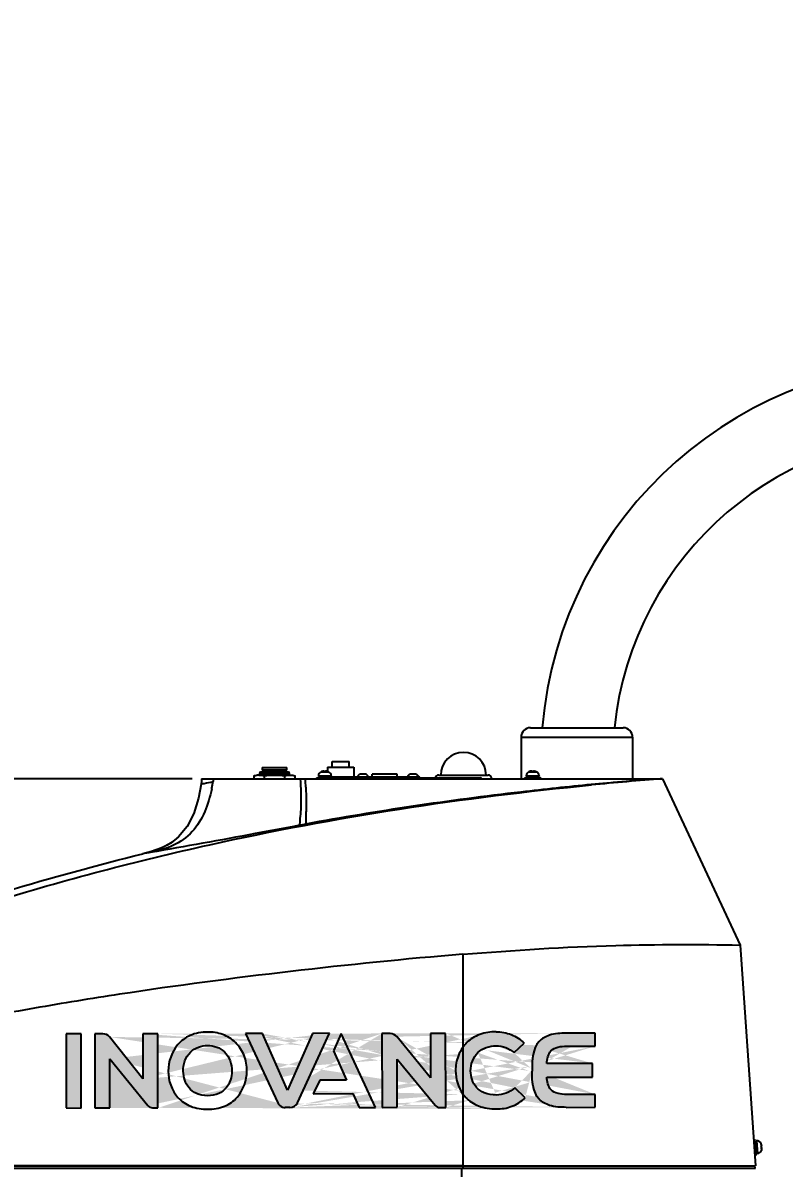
# Model space of a CAD drawing. Header units: millimetres. Extents: x 4086 to 8300, y 123 to 1549.
# Drawn here: x 6780.3 to 6901.2, y 1046.1 to 1227.9 of the extents above; entities that cross this region are included whole.
import ezdxf

# ---------------------------------------------------------------- set-up
doc = ezdxf.new("R2010")
doc.units = ezdxf.units.MM
doc.layers.add('轮廓实线层', color=7, linetype='Continuous', lineweight=30)
doc.styles.add('思源黑', font='SourceHanSansCN-Normal.ttf')
doc.dimstyles.new('尺寸标注_3_10比例', dxfattribs={"dimtxt": 7, "dimasz": 6, "dimexe": 2, "dimexo": 1.5, "dimgap": 1, "dimtad": 1, "dimdec": 1, "dimlfac": 3.333333, "dimdsep": 46, "dimtxsty": '思源黑', "dimcen": 0.09, "dimadec": 0, "dimazin": 0, "dimtp": 0.01, "dimtm": 0.01, "dimtfac": 1, "dimtdec": 1, "dimtofl": 0, "dimtmove": 0, "dimatfit": 3, "dimfxl": 0, "dimtolj": 1, "dimarcsym": 0})

# ---------------------------------------------------------------- blocks, each defined once
blk = doc.blocks.new('*D1620')
at = {"color": 0, "lineweight": -2}
for p, q in [((6807.18, 1107.91), (6677.99, 1107.91)), ((6679.99, 878.56), (6679.99, 1101.91)), ((6934.86, 872.56), (6677.99, 872.56))]:
    blk.add_line(p, q, dxfattribs=at)
at = {"color": 0}
for points in [[(6680.99, 1101.91), (6678.99, 1101.91), (6679.99, 1107.91)], [(6678.99, 878.56), (6680.99, 878.56), (6679.99, 872.56)]]:
    blk.add_solid(points, dxfattribs=at)
at = {"layer": 'Defpoints', "color": 0}
for p in [(6679.99, 1107.91), (6808.68, 1107.91), (6936.36, 872.56)]:
    blk.add_point(p, dxfattribs=at)
at = {"color": 0, "insert": (6675.37, 990.23), "char_height": 7, "attachment_point": 5, "rotation": 90, "style": '思源黑'}
blk.add_mtext('\\A1;784.5', dxfattribs=at)
blk = doc.blocks.new('*D1621')
at = {"color": 0, "lineweight": -2}
for p, q in [((6725.98, 1227.91), (6642.66, 1227.91)), ((6644.66, 878.56), (6644.66, 1221.91)), ((6934.86, 872.56), (6642.66, 872.56))]:
    blk.add_line(p, q, dxfattribs=at)
at = {"color": 0}
for points in [[(6645.66, 1221.91), (6643.66, 1221.91), (6644.66, 1227.91)], [(6643.66, 878.56), (6645.66, 878.56), (6644.66, 872.56)]]:
    blk.add_solid(points, dxfattribs=at)
at = {"layer": 'Defpoints', "color": 0}
for p in [(6644.66, 1227.91), (6727.48, 1227.91), (6936.36, 872.56)]:
    blk.add_point(p, dxfattribs=at)
at = {"color": 0, "insert": (6640.05, 1050.23), "char_height": 7, "attachment_point": 5, "rotation": 90, "style": '思源黑'}
blk.add_mtext('\\A1;\\A1;1181.5', dxfattribs=at)

msp = doc.modelspace()

# ---------------------------------------------------------------- hatches: boundary and pattern name
at = {"layer": '轮廓实线层'}
h = msp.add_hatch(color=256, dxfattribs=at)
h.dxf.hatch_style = 1
edge = h.paths.add_edge_path()
edge.add_spline(control_points=[(6815.859, 1061.528), (6815.879, 1062.349), (6815.593, 1064.028), (6814.646, 1065.44), (6814.065, 1066.031)], knot_values=[0, 0, 0, 0, 0.4978738, 1, 1, 1, 1], degree=3, periodic=0)
edge.add_spline(control_points=[(6814.065, 1066.031), (6813.482, 1066.582), (6812.077, 1067.471), (6810.435, 1067.723), (6809.626, 1067.697)], knot_values=[0, 0, 0, 0, 0.4978692, 1, 1, 1, 1], degree=3, periodic=0)
edge.add_spline(control_points=[(6809.626, 1067.697), (6808.68, 1067.696), (6806.889, 1067.392), (6804.19, 1065.425), (6803.389, 1062.991), (6803.391, 1061.499)], knot_values=[0, 0, 0, 0, 0.291726, 0.5398032, 1, 1, 1, 1], degree=3, periodic=0)
edge.add_spline(control_points=[(6803.391, 1061.499), (6803.358, 1060.015), (6803.943, 1058.435), (6804.917, 1057.315)], knot_values=[0, 0, 0, 0, 1, 1, 1, 1], degree=3, periodic=0)
edge.add_spline(control_points=[(6804.917, 1057.315), (6805.472, 1056.707), (6806.971, 1055.703), (6808.731, 1055.446), (6809.639, 1055.447)], knot_values=[0, 0, 0, 0, 0.4757659, 1, 1, 1, 1], degree=3, periodic=0)
edge.add_spline(control_points=[(6809.639, 1055.447), (6810.543, 1055.448), (6812.302, 1055.716), (6813.787, 1056.737), (6814.336, 1057.353)], knot_values=[0, 0, 0, 0, 0.5227464, 1, 1, 1, 1], degree=3, periodic=0)
edge.add_spline(control_points=[(6814.336, 1057.353), (6815.297, 1058.481), (6815.874, 1060.047), (6815.859, 1061.528)], knot_values=[0, 0, 0, 0, 1, 1, 1, 1], degree=3, periodic=0)
h.paths.add_polyline_path([(6789.541, 1067.428), (6787.164, 1067.425), (6787.176, 1055.671), (6789.541, 1055.639)])
edge = h.paths.add_edge_path()
edge.add_spline(control_points=[(6864.14, 1058.558), (6863.674, 1059.07), (6863.538, 1059.841), (6863.496, 1060.532)], knot_values=[0, 0, 0, 0, 1, 1, 1, 1], degree=3, periodic=0)
edge.add_spline(control_points=[(6850.167, 1065.274), (6849.876, 1064.868), (6849.228, 1063.701), (6848.997, 1062.365), (6849.015, 1061.547)], knot_values=[0, 0, 0, 0, 0.3770076, 1, 1, 1, 1], degree=3, periodic=0)
edge.add_spline(control_points=[(6850.553, 1057.376), (6851.124, 1056.757), (6852.689, 1055.744), (6854.506, 1055.495), (6855.453, 1055.496)], knot_values=[0, 0, 0, 0, 0.4707035, 1, 1, 1, 1], degree=3, periodic=0)
edge.add_line((6823.899, 1056.461), (6829.002, 1067.506))
edge.add_line((6799.337, 1060.272), (6794.056, 1066.925))
edge.add_spline(control_points=[(6866.561, 1055.751), (6865.679, 1055.749), (6864.134, 1055.807), (6861.29, 1057.371), (6861.162, 1059.954), (6861.16, 1061.475)], knot_values=[0, 0, 0, 0, 0.2894881, 0.500874, 1, 1, 1, 1], degree=3, periodic=0)
edge.add_line((6815.65, 1067.455), (6820.758, 1056.46))
edge.add_line((6794.102, 1063.449), (6800.141, 1056.031))
edge.add_spline(control_points=[(6855.44, 1067.746), (6856.26, 1067.749), (6857.913, 1067.451), (6859.316, 1066.525), (6859.897, 1065.957)], knot_values=[0, 0, 0, 0, 0.5022176, 1, 1, 1, 1], degree=3, periodic=0)
edge.add_spline(control_points=[(6794.054, 1066.927), (6793.815, 1067.228), (6793.398, 1067.424), (6793.013, 1067.423)], knot_values=[0, 0, 0, 0, 1, 1, 1, 1], degree=3, periodic=0)
edge.add_spline(control_points=[(6800.14, 1056.033), (6800.312, 1055.816), (6800.613, 1055.677), (6800.889, 1055.678)], knot_values=[0, 0, 0, 0, 1, 1, 1, 1], degree=3, periodic=0)
edge.add_spline(control_points=[(6866.615, 1057.801), (6865.752, 1057.8), (6864.72, 1057.919), (6864.14, 1058.558)], knot_values=[0, 0, 0, 0, 1, 1, 1, 1], degree=3, periodic=0)
edge.add_spline(control_points=[(6855.453, 1055.496), (6856.294, 1055.477), (6857.995, 1055.752), (6859.453, 1056.675), (6860.06, 1057.246)], knot_values=[0, 0, 0, 0, 0.5020741, 1, 1, 1, 1], degree=3, periodic=0)
edge.add_spline(control_points=[(6822.703, 1055.713), (6823.174, 1055.714), (6823.702, 1056.034), (6823.899, 1056.461)], knot_values=[0, 0, 0, 0, 1, 1, 1, 1], degree=3, periodic=0)
edge.add_spline(control_points=[(6845.747, 1056.082), (6845.92, 1055.866), (6846.22, 1055.726), (6846.496, 1055.726)], knot_values=[0, 0, 0, 0, 1, 1, 1, 1], degree=3, periodic=0)
edge.add_spline(control_points=[(6820.758, 1056.46), (6820.903, 1056.148), (6821.343, 1055.822), (6821.818, 1055.712), (6821.957, 1055.712)], knot_values=[0, 0, 0, 0, 0.7113839, 1, 1, 1, 1], degree=3, periodic=0)
edge.add_arc((6854.918, 1061.191), 5.797, 215.01792, 221.15172)
edge.add_spline(control_points=[(6839.662, 1066.976), (6839.423, 1067.277), (6839.005, 1067.472), (6838.621, 1067.471)], knot_values=[0, 0, 0, 0, 1, 1, 1, 1], degree=3, periodic=0)
edge.add_spline(control_points=[(6849.015, 1061.547), (6848.992, 1060.271), (6849.426, 1058.925), (6850.17, 1057.864)], knot_values=[0, 0, 0, 0, 1, 1, 1, 1], degree=3, periodic=0)
edge.add_arc((6855.456, 1061.475), 6.512, 135.56536, 144.31722)
edge.add_line((6870.755, 1062.721), (6870.755, 1060.55))
edge.add_line((6870.755, 1060.55), (6863.496, 1060.532))
edge.add_line((6847.444, 1055.727), (6846.496, 1055.726))
edge.add_line((6839.724, 1063.4), (6845.747, 1056.082))
edge.add_line((6871.161, 1055.758), (6871.162, 1057.806))
edge.add_line((6847.431, 1067.498), (6847.444, 1055.727))
edge.add_line((6866.563, 1055.751), (6871.161, 1055.758))
edge.add_line((6845.041, 1060.419), (6839.662, 1066.976))
edge.add_line((6871.162, 1057.806), (6866.615, 1057.801))
edge.add_line((6866.55, 1067.51), (6871.151, 1067.515))
edge.add_spline(control_points=[(6861.16, 1061.774), (6861.158, 1063.295), (6861.281, 1065.878), (6864.122, 1067.449), (6865.668, 1067.509), (6866.55, 1067.51)], knot_values=[0, 0, 0, 0, 0.4990466, 0.7103969, 1, 1, 1, 1], degree=3, periodic=0)
edge.add_line((6791.703, 1067.421), (6793.013, 1067.423))
edge.add_line((6794.102, 1055.668), (6791.715, 1055.668))
edge.add_line((6791.715, 1055.668), (6791.703, 1067.421))
edge.add_line((6826.275, 1067.45), (6829.002, 1067.506))
edge.add_line((6794.102, 1063.449), (6794.102, 1055.668))
edge.add_line((6801.723, 1055.649), (6800.889, 1055.678))
edge.add_line((6801.723, 1067.438), (6801.723, 1055.649))
edge.add_line((6837.31, 1067.47), (6838.621, 1067.471))
edge.add_line((6839.724, 1055.759), (6837.323, 1055.716))
edge.add_line((6845.041, 1067.487), (6847.431, 1067.498))
edge.add_line((6845.041, 1060.419), (6845.041, 1067.487))
edge.add_line((6837.323, 1055.716), (6837.31, 1067.47))
edge.add_line((6822.333, 1058.466), (6826.275, 1067.45))
edge.add_line((6839.724, 1063.4), (6839.724, 1055.759))
edge.add_line((6871.153, 1065.465), (6866.607, 1065.46))
edge.add_line((6871.151, 1067.515), (6871.153, 1065.465))
edge.add_line((6821.957, 1055.712), (6822.703, 1055.713))
edge.add_line((6863.493, 1062.721), (6870.755, 1062.721))
edge.add_spline(control_points=[(6864.133, 1064.697), (6863.668, 1064.184), (6863.534, 1063.412), (6863.493, 1062.721)], knot_values=[0, 0, 0, 0, 1, 1, 1, 1], degree=3, periodic=0)
edge.add_line((6799.337, 1067.438), (6801.723, 1067.438))
edge.add_spline(control_points=[(6866.607, 1065.46), (6865.744, 1065.459), (6864.712, 1065.337), (6864.133, 1064.697)], knot_values=[0, 0, 0, 0, 1, 1, 1, 1], degree=3, periodic=0)
edge.add_line((6858.41, 1058.858), (6860.06, 1057.246))
edge.add_line((6861.16, 1061.475), (6861.16, 1061.774))
edge.add_spline(control_points=[(6858.284, 1064.44), (6857.539, 1065.125), (6856.454, 1065.528), (6855.442, 1065.51)], knot_values=[0, 0, 0, 0, 1, 1, 1, 1], degree=3, periodic=0)
edge.add_spline(control_points=[(6850.806, 1066.034), (6851.381, 1066.594), (6852.863, 1067.5), (6854.563, 1067.745), (6855.44, 1067.746)], knot_values=[0, 0, 0, 0, 0.4776739, 1, 1, 1, 1], degree=3, periodic=0)
edge.add_line((6859.897, 1065.957), (6858.284, 1064.44))
edge.add_spline(control_points=[(6855.442, 1065.51), (6854.408, 1065.549), (6853.287, 1065.143), (6852.528, 1064.439)], knot_values=[0, 0, 0, 0, 1, 1, 1, 1], degree=3, periodic=0)
edge.add_line((6799.337, 1060.272), (6799.337, 1067.438))
edge.add_line((6818.349, 1067.458), (6822.333, 1058.466))
edge.add_spline(control_points=[(6855.451, 1057.699), (6856.51, 1057.704), (6857.633, 1058.138), (6858.41, 1058.858)], knot_values=[0, 0, 0, 0, 1, 1, 1, 1], degree=3, periodic=0)
edge.add_line((6815.65, 1067.455), (6818.349, 1067.458))
edge.add_spline(control_points=[(6851.394, 1061.551), (6851.404, 1060.623), (6851.866, 1059.082), (6853.638, 1057.862), (6854.814, 1057.698), (6855.451, 1057.699)], knot_values=[0, 0, 0, 0, 0.4469687, 0.6932232, 1, 1, 1, 1], degree=3, periodic=0)
edge.add_spline(control_points=[(6852.528, 1064.439), (6851.808, 1063.697), (6851.364, 1062.585), (6851.394, 1061.551)], knot_values=[0, 0, 0, 0, 1, 1, 1, 1], degree=3, periodic=0)
h.paths.add_polyline_path([(6827.439, 1060.071), (6826.412, 1057.886), (6832.67, 1057.923), (6833.697, 1055.719), (6836.312, 1055.738), (6830.858, 1067.468), (6829.606, 1064.723), (6831.698, 1060.09)])
edge = h.paths.add_edge_path(flags=16)
edge.add_spline(control_points=[(6812.33, 1064.557), (6813.079, 1063.765), (6813.529, 1062.584), (6813.48, 1061.495)], knot_values=[0, 0, 0, 0, 1, 1, 1, 1], degree=3, periodic=0)
edge.add_spline(control_points=[(6813.48, 1061.495), (6813.464, 1060.563), (6813.045, 1059.039), (6811.364, 1057.775), (6810.238, 1057.601), (6809.637, 1057.6)], knot_values=[0, 0, 0, 0, 0.4595029, 0.7035407, 1, 1, 1, 1], degree=3, periodic=0)
edge.add_spline(control_points=[(6809.637, 1057.6), (6809.037, 1057.599), (6807.914, 1057.772), (6806.231, 1059.025), (6805.795, 1060.54), (6805.769, 1061.47)], knot_values=[0, 0, 0, 0, 0.2960143, 0.5403758, 1, 1, 1, 1], degree=3, periodic=0)
edge.add_spline(control_points=[(6805.769, 1061.47), (6805.712, 1062.556), (6806.156, 1063.739), (6806.902, 1064.53)], knot_values=[0, 0, 0, 0, 1, 1, 1, 1], degree=3, periodic=0)
edge.add_spline(control_points=[(6806.902, 1064.53), (6807.601, 1065.205), (6808.658, 1065.598), (6809.628, 1065.56)], knot_values=[0, 0, 0, 0, 1, 1, 1, 1], degree=3, periodic=0)
edge.add_spline(control_points=[(6809.628, 1065.56), (6810.588, 1065.601), (6811.634, 1065.219), (6812.33, 1064.557)], knot_values=[0, 0, 0, 0, 1, 1, 1, 1], degree=3, periodic=0)
h = msp.add_hatch(color=256, dxfattribs=at)
h.dxf.hatch_style = 1
edge = h.paths.add_edge_path()
edge.add_spline(control_points=[(6800.14, 1056.033), (6800.312, 1055.816), (6800.613, 1055.677), (6800.889, 1055.678)], knot_values=[0, 0, 0, 0, 1, 1, 1, 1], degree=3, periodic=0)
edge.add_line((6800.889, 1055.678), (6801.723, 1055.649))
edge.add_line((6801.723, 1055.649), (6801.723, 1067.438))
edge.add_line((6801.723, 1067.438), (6799.337, 1067.438))
edge.add_line((6799.337, 1067.438), (6799.337, 1060.272))
edge.add_line((6799.337, 1060.272), (6794.056, 1066.925))
edge.add_spline(control_points=[(6794.054, 1066.927), (6793.815, 1067.228), (6793.398, 1067.424), (6793.013, 1067.423)], knot_values=[0, 0, 0, 0, 1, 1, 1, 1], degree=3, periodic=0)
edge.add_line((6793.013, 1067.423), (6791.703, 1067.421))
edge.add_line((6791.703, 1067.421), (6791.715, 1055.668))
edge.add_line((6791.715, 1055.668), (6794.102, 1055.668))
edge.add_line((6794.102, 1055.668), (6794.102, 1063.449))
edge.add_line((6794.102, 1063.449), (6800.14, 1056.033))
edge = h.paths.add_edge_path()
edge.add_spline(control_points=[(6820.758, 1056.46), (6820.903, 1056.148), (6821.343, 1055.822), (6821.818, 1055.712), (6821.957, 1055.712)], knot_values=[0.0000084, 0.0000084, 0.0000084, 0.0000084, 0.7113839, 1, 1, 1, 1], degree=3, periodic=0)
edge.add_line((6821.957, 1055.712), (6822.703, 1055.713))
edge.add_spline(control_points=[(6822.703, 1055.713), (6823.174, 1055.714), (6823.702, 1056.034), (6823.899, 1056.461)], knot_values=[0, 0, 0, 0, 1, 1, 1, 1], degree=3, periodic=0)
edge.add_line((6823.899, 1056.461), (6829.002, 1067.506))
edge.add_line((6829.002, 1067.506), (6826.275, 1067.45))
edge.add_line((6826.275, 1067.45), (6822.333, 1058.466))
edge.add_line((6822.333, 1058.466), (6818.349, 1067.458))
edge.add_line((6818.349, 1067.458), (6815.65, 1067.455))
edge.add_line((6815.65, 1067.455), (6820.758, 1056.46))
edge = h.paths.add_edge_path()
edge.add_spline(control_points=[(6839.662, 1066.976), (6839.423, 1067.277), (6839.005, 1067.472), (6838.621, 1067.471)], knot_values=[0.0000021, 0.0000021, 0.0000021, 0.0000021, 1, 1, 1, 1], degree=3, periodic=0)
edge.add_line((6838.621, 1067.471), (6837.31, 1067.47))
edge.add_line((6837.31, 1067.47), (6837.323, 1055.716))
edge.add_line((6837.323, 1055.716), (6839.724, 1055.759))
edge.add_line((6839.724, 1055.759), (6839.724, 1063.4))
edge.add_line((6839.724, 1063.4), (6845.747, 1056.082))
edge.add_spline(control_points=[(6845.747, 1056.082), (6845.92, 1055.866), (6846.22, 1055.726), (6846.496, 1055.726)], knot_values=[0, 0, 0, 0, 1, 1, 1, 1], degree=3, periodic=0)
edge.add_line((6846.496, 1055.726), (6847.444, 1055.727))
edge.add_line((6847.444, 1055.727), (6847.431, 1067.498))
edge.add_line((6847.431, 1067.498), (6845.041, 1067.487))
edge.add_line((6845.041, 1067.487), (6845.041, 1060.419))
edge.add_line((6845.041, 1060.419), (6839.662, 1066.976))
edge = h.paths.add_edge_path()
edge.add_spline(control_points=[(6850.553, 1057.376), (6851.124, 1056.757), (6852.689, 1055.744), (6854.506, 1055.495), (6855.453, 1055.496)], knot_values=[0, 0, 0, 0, 0.4707035, 1, 1, 1, 1], degree=3, periodic=0)
edge.add_spline(control_points=[(6855.453, 1055.496), (6856.294, 1055.477), (6857.995, 1055.752), (6859.453, 1056.675), (6860.06, 1057.246)], knot_values=[0, 0, 0, 0, 0.5020741, 1, 1, 1, 1], degree=3, periodic=0)
edge.add_line((6860.06, 1057.246), (6858.41, 1058.858))
edge.add_spline(control_points=[(6858.41, 1058.858), (6857.633, 1058.138), (6856.51, 1057.704), (6855.451, 1057.699)], knot_values=[0, 0, 0, 0, 1, 1, 1, 1], degree=3, periodic=0)
edge.add_spline(control_points=[(6855.451, 1057.699), (6854.814, 1057.698), (6853.638, 1057.862), (6851.866, 1059.082), (6851.404, 1060.623), (6851.394, 1061.551)], knot_values=[0, 0, 0, 0, 0.3067768, 0.5530313, 1, 1, 1, 1], degree=3, periodic=0)
edge.add_spline(control_points=[(6851.394, 1061.551), (6851.364, 1062.585), (6851.808, 1063.697), (6852.528, 1064.439)], knot_values=[0, 0, 0, 0, 1, 1, 1, 1], degree=3, periodic=0)
edge.add_spline(control_points=[(6852.528, 1064.439), (6853.287, 1065.143), (6854.408, 1065.549), (6855.442, 1065.51)], knot_values=[0, 0, 0, 0, 1, 1, 1, 1], degree=3, periodic=0)
edge.add_spline(control_points=[(6855.442, 1065.51), (6856.454, 1065.528), (6857.539, 1065.125), (6858.284, 1064.44)], knot_values=[0, 0, 0, 0, 1, 1, 1, 1], degree=3, periodic=0)
edge.add_line((6858.284, 1064.44), (6859.897, 1065.957))
edge.add_spline(control_points=[(6859.897, 1065.957), (6859.316, 1066.525), (6857.913, 1067.451), (6856.26, 1067.749), (6855.44, 1067.746)], knot_values=[0, 0, 0, 0, 0.4977824, 1, 1, 1, 1], degree=3, periodic=0)
edge.add_spline(control_points=[(6855.44, 1067.746), (6854.563, 1067.745), (6852.863, 1067.5), (6851.381, 1066.594), (6850.806, 1066.034)], knot_values=[0, 0, 0, 0, 0.5223261, 1, 1, 1, 1], degree=3, periodic=0)
edge.add_arc((6855.456, 1061.475), 6.512, 135.56536, 144.31688)
edge.add_line((6850.167, 1065.273), (6850.17, 1057.864))
edge.add_arc((6854.918, 1061.191), 5.797, 215.01792, 221.15172)
edge = h.paths.add_edge_path()
edge.add_spline(control_points=[(6850.167, 1065.273), (6849.876, 1064.868), (6849.228, 1063.701), (6848.997, 1062.365), (6849.015, 1061.547)], knot_values=[0.0000874, 0.0000874, 0.0000874, 0.0000874, 0.3770076, 1, 1, 1, 1], degree=3, periodic=0)
edge.add_spline(control_points=[(6849.015, 1061.547), (6848.992, 1060.271), (6849.426, 1058.925), (6850.17, 1057.864)], knot_values=[0, 0, 0, 0, 0.9999826, 0.9999826, 0.9999826, 0.9999826], degree=3, periodic=0)
edge.add_line((6850.17, 1057.864), (6850.167, 1065.273))
edge = h.paths.add_edge_path()
edge.add_spline(control_points=[(6861.16, 1061.475), (6861.162, 1059.954), (6861.29, 1057.371), (6864.134, 1055.807), (6865.679, 1055.749), (6866.561, 1055.751)], knot_values=[0, 0, 0, 0, 0.499126, 0.7105119, 1, 1, 1, 1], degree=3, periodic=0)
edge.add_line((6866.563, 1055.751), (6871.161, 1055.758))
edge.add_line((6871.161, 1055.758), (6871.162, 1057.806))
edge.add_line((6871.162, 1057.806), (6866.615, 1057.801))
edge.add_spline(control_points=[(6866.615, 1057.801), (6865.752, 1057.8), (6864.72, 1057.919), (6864.14, 1058.558)], knot_values=[0, 0, 0, 0, 1, 1, 1, 1], degree=3, periodic=0)
edge.add_spline(control_points=[(6864.14, 1058.558), (6863.674, 1059.07), (6863.538, 1059.841), (6863.496, 1060.532)], knot_values=[0, 0, 0, 0, 1, 1, 1, 1], degree=3, periodic=0)
edge.add_line((6863.496, 1060.532), (6870.755, 1060.55))
edge.add_line((6870.755, 1060.55), (6870.755, 1062.721))
edge.add_line((6870.755, 1062.721), (6863.493, 1062.721))
edge.add_spline(control_points=[(6863.493, 1062.721), (6863.534, 1063.412), (6863.668, 1064.184), (6864.133, 1064.697)], knot_values=[0, 0, 0, 0, 1, 1, 1, 1], degree=3, periodic=0)
edge.add_spline(control_points=[(6864.133, 1064.697), (6864.712, 1065.337), (6865.744, 1065.459), (6866.607, 1065.46)], knot_values=[0, 0, 0, 0, 1, 1, 1, 1], degree=3, periodic=0)
edge.add_line((6866.607, 1065.46), (6871.153, 1065.465))
edge.add_line((6871.153, 1065.465), (6871.151, 1067.515))
edge.add_line((6871.151, 1067.515), (6866.55, 1067.51))
edge.add_spline(control_points=[(6866.55, 1067.51), (6865.668, 1067.509), (6864.122, 1067.449), (6861.281, 1065.878), (6861.158, 1063.295), (6861.16, 1061.774)], knot_values=[0, 0, 0, 0, 0.2896031, 0.5009534, 1, 1, 1, 1], degree=3, periodic=0)
edge.add_line((6861.16, 1061.774), (6861.16, 1061.475))

# ---------------------------------------------------------------- linework, layer by layer
for p, q in [((6859.405, 1114.505), (6859.405, 1107.906)), ((6859.405, 1114.505), (6877.105, 1114.505)), ((6860.905, 1116.005), (6875.605, 1116.005)), ((6877.105, 1114.505), (6877.105, 1107.906)), ((6818.039, 1109), (6817.855, 1108.816)), ((6818.039, 1109), (6822.471, 1109)), ((6818.305, 1109.72), (6818.305, 1109.27)), ((6818.305, 1109.72), (6822.205, 1109.72)), ((6822.205, 1109.27), (6818.305, 1109.27)), ((6818.913, 1109.27), (6818.913, 1109)), ((6821.598, 1109), (6821.598, 1109.27)), ((6822.205, 1109.27), (6822.205, 1109.72)), ((6822.655, 1108.816), (6822.471, 1109)), ((6827.73, 1109.05), (6827.663, 1109.024)), ((6827.663, 1109.024), (6828.113, 1109.024)), ((6827.73, 1109.05), (6827.73, 1109.044)), ((6828.113, 1109.128), (6828.113, 1109.044)), ((6828.113, 1109.024), (6828.164, 1109.021)), ((6828.164, 1109.021), (6828.24, 1109.024)), ((6828.24, 1109.024), (6828.315, 1109.021)), ((6828.315, 1109.021), (6828.368, 1109.024)), ((6828.368, 1109.044), (6828.368, 1109.128)), ((6828.368, 1109.024), (6828.473, 1109.024)), ((6828.473, 1109.024), (6828.81, 1109.024)), ((6828.655, 1109.75), (6828.655, 1109.074)), ((6828.655, 1109.75), (6832.855, 1109.75)), ((6828.817, 1109.024), (6828.75, 1109.05)), ((6828.75, 1109.044), (6828.75, 1109.049)), ((6828.81, 1109.024), (6828.817, 1109.024)), ((6829.405, 1109.75), (6829.405, 1110.65)), ((6829.405, 1110.65), (6832.105, 1110.65)), ((6832.105, 1109.75), (6832.105, 1110.65)), ((6832.855, 1109.75), (6832.855, 1108.205)), ((6860.73, 1109.05), (6860.663, 1109.024)), ((6860.663, 1109.024), (6861.113, 1109.024)), ((6860.73, 1109.05), (6860.73, 1109.044)), ((6861.113, 1109.128), (6861.113, 1109.044)), ((6861.113, 1109.024), (6861.164, 1109.021)), ((6861.164, 1109.021), (6861.24, 1109.024)), ((6861.24, 1109.024), (6861.315, 1109.021)), ((6861.315, 1109.021), (6861.368, 1109.024)), ((6861.368, 1109.044), (6861.368, 1109.128)), ((6861.368, 1109.024), (6861.473, 1109.024)), ((6861.473, 1109.024), (6861.81, 1109.024)), ((6861.817, 1109.024), (6861.75, 1109.05)), ((6861.75, 1109.044), (6861.75, 1109.049)), ((6861.81, 1109.024), (6861.817, 1109.024)), ((6808.647, 1107.599), (6808.598, 1107.081)), ((6808.675, 1107.907), (6808.647, 1107.599)), ((6808.678, 1107.907), (6881.869, 1107.906)), ((6810.497, 1107.906), (6810.497, 1107.473)), ((6816.964, 1108.387), (6816.964, 1107.906)), ((6817.787, 1108.505), (6822.723, 1108.505)), ((6817.855, 1108.816), (6817.855, 1108.505)), ((6817.855, 1108.816), (6822.655, 1108.816)), ((6818.61, 1108.387), (6818.61, 1107.906)), ((6821.901, 1107.906), (6821.901, 1108.387)), ((6822.655, 1108.505), (6822.655, 1108.816)), ((6823.546, 1107.906), (6823.546, 1108.387)), ((6826.935, 1108.056), (6826.935, 1107.906)), ((6826.936, 1108.056), (6829.545, 1108.056)), ((6827.22, 1108.359), (6827.22, 1108.269)), ((6827.22, 1108.359), (6829.26, 1108.359)), ((6829.26, 1108.269), (6827.22, 1108.269)), ((6827.456, 1108.269), (6827.456, 1108.056)), ((6829.025, 1108.269), (6829.025, 1108.056)), ((6829.025, 1108.205), (6835.202, 1108.205)), ((6829.26, 1108.359), (6829.26, 1108.269)), ((6829.494, 1108.056), (6829.494, 1108.205)), ((6829.545, 1108.056), (6829.545, 1107.906)), ((6832.429, 1107.906), (6832.429, 1108.205)), ((6833.69, 1107.906), (6833.69, 1108.205)), ((6833.69, 1108.055), (6835.064, 1108.055)), ((6833.845, 1108.7), (6834.745, 1108.7)), ((6833.907, 1107.906), (6833.907, 1108.055)), ((6834.981, 1108.055), (6834.981, 1107.906)), ((6835.075, 1108.055), (6835.075, 1107.906)), ((6835.075, 1108.055), (6841.465, 1108.055)), ((6835.225, 1107.906), (6835.225, 1108.205)), ((6835.225, 1108.205), (6843.145, 1108.205)), ((6835.735, 1108.205), (6835.735, 1108.655)), ((6839.755, 1108.655), (6835.735, 1108.655)), ((6839.755, 1108.205), (6839.755, 1108.655)), ((6841.315, 1108.205), (6841.315, 1107.905)), ((6841.535, 1108.055), (6852.975, 1108.055)), ((6841.795, 1108.7), (6842.695, 1108.7)), ((6841.984, 1107.905), (6841.984, 1108.055)), ((6846.355, 1108.505), (6854.155, 1108.505)), ((6852.526, 1108.055), (6852.526, 1107.905)), ((6859.935, 1108.056), (6859.935, 1107.906)), ((6859.936, 1108.056), (6862.545, 1108.056)), ((6860.22, 1108.359), (6860.22, 1108.269)), ((6860.22, 1108.359), (6862.26, 1108.359)), ((6862.26, 1108.269), (6860.22, 1108.269)), ((6860.456, 1108.269), (6860.456, 1108.056)), ((6862.025, 1108.269), (6862.025, 1108.056)), ((6862.26, 1108.359), (6862.26, 1108.269)), ((6862.545, 1108.056), (6862.545, 1107.906)), ((6879.198, 1107.727), (6870.56, 1106.992)), ((6876.596, 1107.519), (6876.083, 1107.476)), ((6877.363, 1107.581), (6876.596, 1107.519)), ((6877.512, 1107.594), (6877.363, 1107.581)), ((6880.001, 1107.786), (6879.198, 1107.727)), ((6880.606, 1107.828), (6880.001, 1107.786)), ((6881.075, 1107.858), (6880.606, 1107.828)), ((6881.474, 1107.882), (6881.075, 1107.858)), ((6881.869, 1107.904), (6881.474, 1107.882)), ((6881.869, 1107.905), (6894.179, 1081.506)), ((6825.222, 1106.569), (6825.228, 1106.406)), ((6805.019, 1098.677), (6803.795, 1097.707)), ((6802.484, 1096.995), (6801.793, 1096.718)), ((6803.795, 1097.707), (6802.348, 1096.936)), ((6799.354, 1096.02), (6799.354, 1096.02)), ((6850.16, 1080.053), (6850.176, 1046.106)), ((6894.179, 1081.506), (6896.629, 1046.465)), ((6789.541, 1067.428), (6787.164, 1067.425)), ((6787.164, 1067.425), (6787.176, 1055.671)), ((6789.541, 1055.639), (6789.541, 1067.428)), ((6793.013, 1067.423), (6791.703, 1067.421)), ((6791.703, 1067.421), (6791.715, 1055.668)), ((6799.337, 1067.438), (6799.337, 1060.272)), ((6801.723, 1067.438), (6799.337, 1067.438)), ((6801.723, 1055.649), (6801.723, 1067.438)), ((6818.349, 1067.458), (6815.65, 1067.455)), ((6815.65, 1067.455), (6820.758, 1056.46)), ((6822.333, 1058.466), (6818.349, 1067.458)), ((6826.275, 1067.45), (6822.333, 1058.466)), ((6823.899, 1056.461), (6829.002, 1067.506)), ((6829.002, 1067.506), (6826.275, 1067.45)), ((6830.858, 1067.468), (6829.606, 1064.723)), ((6836.312, 1055.738), (6830.858, 1067.468)), ((6838.621, 1067.471), (6837.31, 1067.47)), ((6837.31, 1067.47), (6837.323, 1055.716)), ((6847.431, 1067.498), (6845.041, 1067.487)), ((6845.041, 1067.487), (6845.041, 1060.419)), ((6847.444, 1055.727), (6847.431, 1067.498)), ((6871.151, 1067.515), (6866.55, 1067.51)), ((6871.153, 1065.465), (6871.151, 1067.515)), ((6799.337, 1060.272), (6794.056, 1066.925)), ((6845.041, 1060.419), (6839.662, 1066.976)), ((6858.284, 1064.44), (6859.897, 1065.957)), ((6866.607, 1065.46), (6871.153, 1065.465)), ((6829.606, 1064.723), (6831.698, 1060.09)), ((6794.102, 1055.668), (6794.102, 1063.449)), ((6794.102, 1063.449), (6800.141, 1056.031)), ((6839.724, 1055.759), (6839.724, 1063.4)), ((6839.724, 1063.4), (6845.747, 1056.082)), ((6861.16, 1061.774), (6861.16, 1061.475)), ((6870.755, 1062.721), (6863.493, 1062.721)), ((6870.755, 1060.55), (6870.755, 1062.721)), ((6827.439, 1060.071), (6826.412, 1057.886)), ((6831.698, 1060.09), (6827.439, 1060.071)), ((6863.496, 1060.532), (6870.755, 1060.55)), ((6860.06, 1057.246), (6858.41, 1058.858)), ((6826.412, 1057.886), (6832.67, 1057.923)), ((6832.67, 1057.923), (6833.697, 1055.719)), ((6871.162, 1057.806), (6866.615, 1057.801)), ((6871.161, 1055.758), (6871.162, 1057.806)), ((6787.176, 1055.671), (6789.541, 1055.639)), ((6791.715, 1055.668), (6794.102, 1055.668)), ((6800.889, 1055.678), (6801.723, 1055.649)), ((6822.703, 1055.713), (6821.957, 1055.712)), ((6833.697, 1055.719), (6836.312, 1055.738)), ((6837.323, 1055.716), (6839.724, 1055.759)), ((6846.496, 1055.726), (6847.444, 1055.727)), ((6866.563, 1055.751), (6871.161, 1055.758)), ((6896.482, 1050.711), (6896.333, 1050.7)), ((6896.482, 1050.71), (6896.664, 1048.108)), ((6896.731, 1050.207), (6896.519, 1050.192)), ((6896.804, 1050.448), (6896.715, 1050.441)), ((6896.857, 1048.406), (6896.715, 1050.441)), ((6896.804, 1050.448), (6896.947, 1048.413)), ((6897.498, 1050.052), (6897.53, 1049.604)), ((6897.529, 1049.987), (6897.498, 1050.052)), ((6897.529, 1049.987), (6897.523, 1049.987)), ((6897.53, 1049.604), (6897.53, 1049.553)), ((6897.53, 1049.553), (6897.539, 1049.477)), ((6897.539, 1049.477), (6897.541, 1049.402)), ((6897.541, 1049.402), (6897.548, 1049.349)), ((6897.548, 1049.349), (6897.578, 1048.908)), ((6897.634, 1049.611), (6897.55, 1049.605)), ((6897.568, 1049.351), (6897.652, 1049.357)), ((6896.664, 1048.107), (6896.515, 1048.097)), ((6896.84, 1048.641), (6896.628, 1048.626)), ((6896.947, 1048.413), (6896.857, 1048.406)), ((6897.579, 1048.901), (6897.6, 1048.97)), ((6897.599, 1048.97), (6897.6, 1048.97)), ((6711.853, 1046.107), (6896.653, 1046.106)), ((6742.205, 1046.467), (6850.176, 1046.466)), ((6850.176, 1046.461), (6742.241, 1046.462)), ((6850.025, 1028.294), (6850.025, 1046.107)), ((6850.176, 1046.466), (6850.176, 1046.461)), ((6850.176, 1046.466), (6896.487, 1046.465)), ((6850.176, 1046.461), (6896.479, 1046.454)), ((6896.479, 1046.455), (6896.504, 1046.106)), ((6896.487, 1046.465), (6896.629, 1046.465))]:
    msp.add_line(p, q)
for points in [[(6808.598, 1107.081), (6808.196, 1104.812), (6807.467, 1102.418), (6806.402, 1100.342), (6805.019, 1098.677)], [(6802.348, 1096.936), (6800.722, 1096.377), (6799.355, 1096.02)], [(6804.009, 1097.851), (6803.233, 1097.367), (6802.484, 1096.995)]]:
    msp.add_lwpolyline(points)
at = {"color": 7, "linetype": 'Continuous'}
for radius, end in [(63.45, 175.18218), (52.05, 174.12503)]:
    msp.add_arc((6926.005, 1110.688), radius, 0.00019, end, dxfattribs=at)
for centre, radius, start, end in [((6860.905, 1114.505), 1.5, 90, 180), ((6875.605, 1114.505), 1.5, 0, 90), ((6850.255, 1108.505), 3.6, 0, 180), ((6827.94, 1108.359), 0.72, 112.61986, 180), ((6828.24, 1107.639), 1.495, 94.89378, 109.95213), ((6828.24, 1107.639), 1.411, 84.81427, 95.18573), ((6828.24, 1107.639), 1.495, 70.04787, 85.10622), ((6828.54, 1108.359), 0.72, 0, 67.38014), ((6860.94, 1108.359), 0.72, 112.61986, 180), ((6861.24, 1107.639), 1.495, 94.89378, 109.95213), ((6861.24, 1107.639), 1.411, 84.81427, 95.18573), ((6861.24, 1107.639), 1.495, 70.04787, 85.10622), ((6861.54, 1108.359), 0.72, 0, 67.38014), ((6783.245, 1111.933), 27.615, 349.48617, 350.70588), ((6817.789, 1105.782), 2.723, 90.03588, 95.753), ((6586.943, 1097.644), 238.446, 2.14511, 2.46667), ((6834.295, 1107.919), 0.902, 119.93834, 161.48285), ((6834.295, 1107.919), 0.902, 18.51715, 60.06166), ((6835.225, 1108.055), 0.15, 90, 180), ((6841.315, 1108.055), 0.15, 0, 90), ((6841.534, 1107.905), 0.15, 90, 180), ((6842.245, 1107.919), 0.902, 119.93834, 161.48285), ((6842.245, 1107.919), 0.902, 18.51715, 60.06166), ((6843.145, 1108.055), 0.15, 0, 90), ((6846.355, 1107.905), 0.6, 90, 165.30117), ((6852.976, 1107.905), 0.15, 0, 90), ((6854.155, 1107.905), 0.6, 0, 90), ((6917.597, 605.417), 503.772, 94.72686, 95.35683), ((6924.652, 546.78), 562.754, 94.36002, 95.5147), ((6784.749, 1111.654), 26.085, 348.20302, 349.48604), ((6904.635, 674.366), 433.677, 100.54958, 100.68667), ((6855.456, 1061.475), 6.512, 135.56536, 144.31722), ((6854.918, 1061.191), 5.797, 215.01792, 221.15172), ((6896.855, 1049.729), 0.72, 26.61947, 93.9996), ((6896.157, 1049.38), 1.495, 8.89338, 23.95173), ((6896.157, 1049.38), 1.411, 358.81387, 9.18534), ((6896.157, 1049.38), 1.495, 344.04747, 359.10582), ((6896.896, 1049.131), 0.72, 273.9996, 341.37974)]:
    msp.add_arc(centre, radius, start, end)
for points, knots in [([(6808.598, 1107.082), (6808.758, 1107.134), (6809.405, 1107.209), (6810.03, 1107.371), (6810.497, 1107.473)], [0, 0, 0, 0, 0.2613822, 1, 1, 1, 1]), ([(6824.353, 1107.906), (6824.389, 1107.186), (6824.447, 1105.938), (6824.471, 1104.182), (6824.418, 1102.695), (6824.266, 1101.488), (6824.249, 1100.777), (6824.215, 1100.522)], [0, 0, 0, 0, 0.292507, 0.5067068, 0.7123295, 0.8955792, 1, 1, 1, 1]), ([(6833.907, 1108.055), (6833.907, 1108.067), (6833.908, 1108.093), (6833.911, 1108.119), (6833.913, 1108.132)], [0, 0, 0, 0, 0.4888651, 1, 1, 1, 1]), ([(6833.913, 1108.132), (6833.915, 1108.149), (6833.912, 1108.194), (6833.947, 1108.175), (6833.951, 1108.166)], [0, 0, 0, 0, 0.6477925, 1, 1, 1, 1]), ([(6835.008, 1108.189), (6835.002, 1108.182), (6834.991, 1108.163), (6834.988, 1108.142), (6834.988, 1108.13)], [0, 0, 0, 0, 0.4386883, 1, 1, 1, 1]), ([(6834.988, 1108.13), (6834.988, 1108.123), (6834.989, 1108.108), (6834.993, 1108.093), (6834.995, 1108.085)], [0, 0, 0, 0, 0.4656987, 1, 1, 1, 1]), ([(6835.036, 1108.205), (6835.031, 1108.205), (6835.02, 1108.201), (6835.012, 1108.194), (6835.008, 1108.189)], [0, 0, 0, 0, 0.4368188, 1, 1, 1, 1]), ([(6841.532, 1108.185), (6841.529, 1108.185), (6841.521, 1108.179), (6841.518, 1108.171), (6841.516, 1108.166)], [0, 0, 0, 0, 0.3490933, 1, 1, 1, 1]), ([(6841.554, 1108.132), (6841.552, 1108.144), (6841.549, 1108.161), (6841.539, 1108.185), (6841.532, 1108.185)], [0, 0, 0, 0, 0.6566249, 1, 1, 1, 1]), ([(6841.56, 1108.055), (6841.56, 1108.067), (6841.559, 1108.093), (6841.556, 1108.119), (6841.554, 1108.132)], [0, 0, 0, 0, 0.4888651, 1, 1, 1, 1]), ([(6842.578, 1108.205), (6842.594, 1108.205), (6842.633, 1108.164), (6842.628, 1108.114), (6842.619, 1108.085)], [0, 0, 0, 0, 0.3502492, 1, 1, 1, 1]), ([(6880.958, 1107.851), (6880.693, 1107.834), (6879.543, 1107.757), (6878.395, 1107.665), (6877.512, 1107.594)], [0, 0, 0, 0, 0.2308133, 1, 1, 1, 1]), ([(6775.574, 1088.373), (6786.903, 1091.861), (6818.182, 1100.069), (6850.216, 1104.964), (6870.57, 1106.93)], [0, 0, 0, 0, 0.3669668, 1, 1, 1, 1]), ([(6810.283, 1106.321), (6809.773, 1103.881), (6808.409, 1100.105), (6804.222, 1097.067), (6801.743, 1096.51), (6800.52, 1096.21)], [0, 0, 0, 0, 0.4980119, 0.7483939, 1, 1, 1, 1]), ([(6825.228, 1106.406), (6825.249, 1105.819), (6825.286, 1104.674), (6825.276, 1103.273), (6825.244, 1102.237), (6825.208, 1101.573), (6825.227, 1101.083), (6825.2, 1100.797), (6825.235, 1100.713)], [0, 0, 0, 0, 0.3094422, 0.6034165, 0.7373415, 0.8561675, 0.9516769, 1, 1, 1, 1]), ([(6870.566, 1106.99), (6866.836, 1106.636), (6851.665, 1105.021), (6836.551, 1102.82), (6825.235, 1100.713)], [0, 0, 0, 0, 0.2455664, 1, 1, 1, 1]), ([(6824.209, 1100.521), (6821.872, 1100.08), (6813.987, 1098.579), (6806.087, 1097.158), (6800.52, 1096.21)], [0, 0, 0, 0, 0.2963593, 1, 1, 1, 1]), ([(6770.476, 1087.814), (6772.839, 1088.576), (6782.393, 1091.559), (6792.052, 1094.202), (6799.354, 1096.02)], [0, 0, 0, 0, 0.2480488, 1, 1, 1, 1]), ([(6800.52, 1096.21), (6800.208, 1096.157), (6800.129, 1096.152), (6799.281, 1095.998), (6799.355, 1096.02)], [0, 0, 0, 0, 0.8050264, 1, 1, 1, 1]), ([(6850.16, 1080.053), (6841.027, 1079.307), (6822.818, 1077.448), (6800.148, 1074.486), (6784.385, 1071.91), (6775.422, 1070.289), (6766.508, 1068.494), (6755.407, 1066.174), (6746.583, 1064.081), (6742.202, 1062.949)], [0, 0, 0, 0, 0.2512147, 0.5017127, 0.6266659, 0.6890709, 0.7514313, 0.8759381, 1, 1, 1, 1]), ([(6850.159, 1080.054), (6858.239, 1080.709), (6872.905, 1081.629), (6887.599, 1081.643), (6894.177, 1081.509)], [0, 0, 0, 0, 0.5519849, 1, 1, 1, 1]), ([(6809.626, 1067.697), (6808.68, 1067.696), (6806.889, 1067.392), (6804.19, 1065.425), (6803.389, 1062.991), (6803.391, 1061.499)], [0, 0, 0, 0, 0.291726, 0.5398032, 1, 1, 1, 1]), ([(6814.065, 1066.031), (6813.482, 1066.582), (6812.077, 1067.471), (6810.435, 1067.723), (6809.626, 1067.697)], [0, 0, 0, 0, 0.4978692, 1, 1, 1, 1]), ([(6855.44, 1067.746), (6854.563, 1067.745), (6852.863, 1067.5), (6851.381, 1066.594), (6850.806, 1066.034)], [0, 0, 0, 0, 0.5223261, 1, 1, 1, 1]), ([(6855.44, 1067.746), (6856.26, 1067.749), (6857.913, 1067.451), (6859.316, 1066.525), (6859.897, 1065.957)], [0, 0, 0, 0, 0.5022176, 1, 1, 1, 1]), ([(6866.55, 1067.51), (6865.668, 1067.509), (6864.122, 1067.449), (6861.281, 1065.878), (6861.158, 1063.295), (6861.16, 1061.774)], [0, 0, 0, 0, 0.2896031, 0.5009534, 1, 1, 1, 1]), ([(6815.859, 1061.528), (6815.879, 1062.349), (6815.593, 1064.028), (6814.646, 1065.44), (6814.065, 1066.031)], [0, 0, 0, 0, 0.4978738, 1, 1, 1, 1]), ([(6850.167, 1065.274), (6849.876, 1064.868), (6849.228, 1063.701), (6848.997, 1062.365), (6849.015, 1061.547)], [0, 0, 0, 0, 0.3770076, 1, 1, 1, 1]), ([(6809.637, 1057.6), (6809.037, 1057.599), (6807.914, 1057.772), (6806.231, 1059.025), (6805.795, 1060.54), (6805.769, 1061.47)], [0, 0, 0, 0, 0.2960143, 0.5403758, 1, 1, 1, 1]), ([(6813.48, 1061.495), (6813.464, 1060.563), (6813.045, 1059.039), (6811.364, 1057.775), (6810.238, 1057.601), (6809.637, 1057.6)], [0, 0, 0, 0, 0.4595029, 0.7035407, 1, 1, 1, 1]), ([(6855.451, 1057.699), (6854.814, 1057.698), (6853.638, 1057.862), (6851.866, 1059.082), (6851.404, 1060.623), (6851.394, 1061.551)], [0, 0, 0, 0, 0.3067768, 0.5530313, 1, 1, 1, 1]), ([(6866.561, 1055.751), (6865.679, 1055.749), (6864.134, 1055.807), (6861.29, 1057.371), (6861.162, 1059.954), (6861.16, 1061.475)], [0, 0, 0, 0, 0.2894881, 0.500874, 1, 1, 1, 1]), ([(6804.917, 1057.315), (6805.472, 1056.707), (6806.971, 1055.703), (6808.731, 1055.446), (6809.639, 1055.447)], [0, 0, 0, 0, 0.4757659, 1, 1, 1, 1]), ([(6809.639, 1055.447), (6810.543, 1055.448), (6812.302, 1055.716), (6813.787, 1056.737), (6814.336, 1057.353)], [0, 0, 0, 0, 0.5227464, 1, 1, 1, 1]), ([(6820.758, 1056.46), (6820.903, 1056.148), (6821.343, 1055.822), (6821.818, 1055.712), (6821.957, 1055.712)], [0, 0, 0, 0, 0.7113839, 1, 1, 1, 1]), ([(6850.553, 1057.376), (6851.124, 1056.757), (6852.689, 1055.744), (6854.506, 1055.495), (6855.453, 1055.496)], [0, 0, 0, 0, 0.4707035, 1, 1, 1, 1]), ([(6855.453, 1055.496), (6856.294, 1055.477), (6857.995, 1055.752), (6859.453, 1056.675), (6860.06, 1057.246)], [0, 0, 0, 0, 0.5020741, 1, 1, 1, 1])]:
    msp.add_open_spline(points, degree=3, knots=knots)
for points in [[(6816.964, 1108.387), (6817.145, 1108.435), (6817.33, 1108.473), (6817.516, 1108.491)], [(6817.787, 1108.505), (6818.064, 1108.505), (6818.342, 1108.458), (6818.61, 1108.387)], [(6818.61, 1108.387), (6819.155, 1108.46), (6819.705, 1108.505), (6820.255, 1108.505)], [(6820.255, 1108.505), (6820.805, 1108.505), (6821.356, 1108.46), (6821.901, 1108.387)], [(6821.901, 1108.387), (6822.168, 1108.458), (6822.446, 1108.505), (6822.723, 1108.505)], [(6822.723, 1108.505), (6823, 1108.505), (6823.279, 1108.458), (6823.546, 1108.387)], [(6794.054, 1066.927), (6793.815, 1067.228), (6793.398, 1067.424), (6793.013, 1067.423)], [(6839.662, 1066.976), (6839.423, 1067.277), (6839.005, 1067.472), (6838.621, 1067.471)], [(6806.902, 1064.53), (6807.601, 1065.205), (6808.658, 1065.598), (6809.628, 1065.56)], [(6809.628, 1065.56), (6810.588, 1065.601), (6811.634, 1065.219), (6812.33, 1064.557)], [(6852.528, 1064.439), (6853.287, 1065.143), (6854.408, 1065.549), (6855.442, 1065.51)], [(6855.442, 1065.51), (6856.454, 1065.528), (6857.539, 1065.125), (6858.284, 1064.44)], [(6864.133, 1064.697), (6864.712, 1065.337), (6865.744, 1065.459), (6866.607, 1065.46)], [(6805.769, 1061.47), (6805.712, 1062.556), (6806.156, 1063.739), (6806.902, 1064.53)], [(6812.33, 1064.557), (6813.079, 1063.765), (6813.529, 1062.584), (6813.48, 1061.495)], [(6851.394, 1061.551), (6851.364, 1062.585), (6851.808, 1063.697), (6852.528, 1064.439)], [(6863.493, 1062.721), (6863.534, 1063.412), (6863.668, 1064.184), (6864.133, 1064.697)], [(6803.391, 1061.499), (6803.358, 1060.015), (6803.943, 1058.435), (6804.917, 1057.315)], [(6814.336, 1057.353), (6815.297, 1058.481), (6815.874, 1060.047), (6815.859, 1061.528)], [(6849.015, 1061.547), (6848.992, 1060.271), (6849.426, 1058.925), (6850.17, 1057.864)], [(6864.14, 1058.558), (6863.674, 1059.07), (6863.538, 1059.841), (6863.496, 1060.532)], [(6858.41, 1058.858), (6857.633, 1058.138), (6856.51, 1057.704), (6855.451, 1057.699)], [(6866.615, 1057.801), (6865.752, 1057.8), (6864.72, 1057.919), (6864.14, 1058.558)], [(6822.703, 1055.713), (6823.174, 1055.714), (6823.702, 1056.034), (6823.899, 1056.461)], [(6800.14, 1056.033), (6800.312, 1055.816), (6800.613, 1055.677), (6800.889, 1055.678)], [(6845.747, 1056.082), (6845.92, 1055.866), (6846.22, 1055.726), (6846.496, 1055.726)]]:
    msp.add_open_spline(points, degree=3)

# ---------------------------------------------------------------- dimensions: what is measured, and where the dimension line sits
dim = msp.add_linear_dim(base=(6644.663, 1227.906), p1=(6936.355, 872.556), p2=(6727.481, 1227.906), angle=90, text='\\A1;1181.5', dimstyle='尺寸标注_3_10比例', override={"dimtxsty": '思源黑'})
dim.commit()
dim.dimension.update_dxf_attribs({"geometry": '*D1621', "text_midpoint": (6640.046, 1050.231)})
dim = msp.add_linear_dim(base=(6679.987, 1107.907), p1=(6936.355, 872.556), p2=(6808.678, 1107.907), angle=90, dimstyle='尺寸标注_3_10比例')
dim.commit()
dim.dimension.update_dxf_attribs({"geometry": '*D1620', "text_midpoint": (6675.37, 990.231)})

doc.saveas('drawing.dxf')
